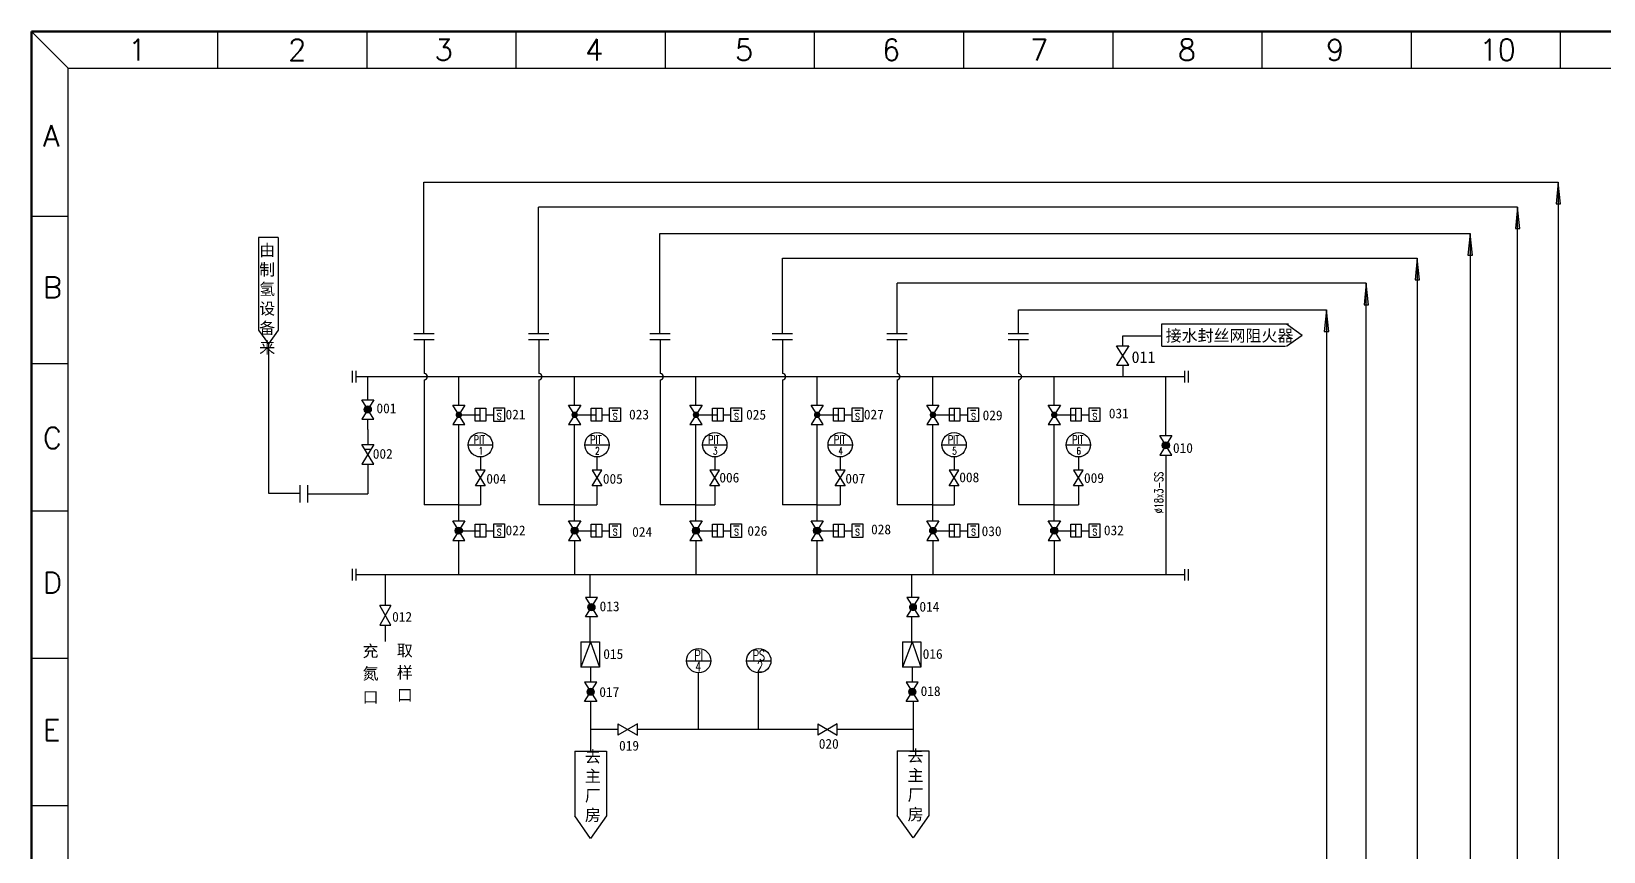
# Model space of a CAD drawing. Extents: x 3156 to 3577, y -1004 to -712.
# Drawn here: x 3155.9 to 3424.8, y -851.9 to -711.7 of the extents above; entities that cross this region are included whole.
import ezdxf
from ezdxf.enums import TextEntityAlignment as Align

# ---------------------------------------------------------------- set-up
doc = ezdxf.new("R2010")
doc.units = 0
doc.header["$LTSCALE"] = 10
doc.header["$MEASUREMENT"] = 0
doc.linetypes.add('ACAD_ISO12W100', pattern=[22, 12, -3, 0.5, -3, 0.5, -3])
doc.layers.get('0').update_dxf_attribs({"linetype": 'CONTINUOUS'})
for name, color, linetype in [('1', 7, 'CONTINUOUS'), ('OBJECT', 5, 'CONTINUOUS'), ('WORD', 5, 'CONTINUOUS')]:
    doc.layers.add(name, color=color, linetype=linetype)
doc.styles.get("Standard").update_dxf_attribs({"font": 'geditxt.shx', "width": 0.7, "bigfont": 'hztxt1.shx'})
doc.styles.add('样式 1', font='', dxfattribs={"height": 2})
doc.styles.get('样式 1').set_extended_font_data('FangSong_GB2312')

msp = doc.modelspace()

# ---------------------------------------------------------------- hatches: boundary and pattern name
at = {"layer": 'WORD'}
h = msp.add_hatch(color=1, dxfattribs=at)
h.paths.add_polyline_path([(3417.04, -737.44), (3416.68, -741.13), (3417.04, -741.13)])
h.paths.add_polyline_path([(3417.04, -737.44), (3417.04, -741.13), (3417.44, -741.13)])
h = msp.add_hatch(color=1, dxfattribs=at)
h.paths.add_polyline_path([(3410.1, -741.7), (3409.74, -745.39), (3410.1, -745.39)])
h.paths.add_polyline_path([(3410.1, -741.7), (3410.1, -745.39), (3410.5, -745.39)])
h = msp.add_hatch(color=1, dxfattribs=at)
h.paths.add_polyline_path([(3401.97, -746.25), (3401.61, -749.94), (3401.97, -749.94)])
h.paths.add_polyline_path([(3401.97, -746.25), (3401.97, -749.94), (3402.38, -749.94)])
h = msp.add_hatch(color=1, dxfattribs=at)
h.paths.add_polyline_path([(3392.94, -750.45), (3392.58, -754.15), (3392.94, -754.15)])
h.paths.add_polyline_path([(3392.94, -750.45), (3392.94, -754.15), (3393.34, -754.15)])
h = msp.add_hatch(color=1, dxfattribs=at)
h.paths.add_polyline_path([(3384.22, -754.71), (3383.86, -758.41), (3384.22, -758.41)])
h.paths.add_polyline_path([(3384.22, -754.71), (3384.22, -758.41), (3384.62, -758.41)])
h = msp.add_hatch(color=1, dxfattribs=at)
h.paths.add_polyline_path([(3377.4, -759.27), (3377.03, -762.96), (3377.4, -762.96)])
h.paths.add_polyline_path([(3377.4, -759.27), (3377.4, -762.96), (3377.8, -762.96)])
at = {"layer": 'WORD', "linetype": 'ACAD_ISO12W100'}
h = msp.add_hatch(color=7, dxfattribs=at)
h.paths.add_polyline_path([(3214.02, -776.31, 0.284079), (3213.71, -775.81), (3213.46, -776.31), (3213.71, -776.81, 0.284079)])
h.paths.add_polyline_path([(3213.46, -776.31), (3213.21, -775.81, 0.284079), (3212.9, -776.31, 0.284079), (3213.21, -776.81)])
h.paths.add_polyline_path([(3213.71, -775.81, 0.236068), (3213.21, -775.81), (3213.46, -776.31)])
h.paths.add_polyline_path([(3213.46, -776.31), (3213.21, -776.81, 0.236068), (3213.71, -776.81)])
h = msp.add_hatch(color=7, dxfattribs=at)
h.paths.add_polyline_path([(3229.59, -777.24, 0.284079), (3229.28, -776.74), (3229.03, -777.24), (3229.28, -777.74, 0.284079)])
h.paths.add_polyline_path([(3229.03, -777.24), (3228.78, -776.74, 0.284079), (3228.48, -777.24, 0.284079), (3228.78, -777.74)])
h.paths.add_polyline_path([(3229.28, -776.74, 0.236068), (3228.78, -776.74), (3229.03, -777.24)])
h.paths.add_polyline_path([(3229.03, -777.24), (3228.78, -777.74, 0.236068), (3229.28, -777.74)])
h = msp.add_hatch(color=7, dxfattribs=at)
h.paths.add_polyline_path([(3249.4, -777.24, 0.284079), (3249.09, -776.74), (3248.84, -777.24), (3249.09, -777.74, 0.284079)])
h.paths.add_polyline_path([(3248.84, -777.24), (3248.59, -776.74, 0.284079), (3248.29, -777.24, 0.284079), (3248.59, -777.74)])
h.paths.add_polyline_path([(3249.09, -776.74, 0.236068), (3248.59, -776.74), (3248.84, -777.24)])
h.paths.add_polyline_path([(3248.84, -777.24), (3248.59, -777.74, 0.236068), (3249.09, -777.74)])
h = msp.add_hatch(color=7, dxfattribs=at)
h.paths.add_polyline_path([(3270.15, -777.24, 0.284079), (3269.84, -776.74), (3269.59, -777.24), (3269.84, -777.74, 0.284079)])
h.paths.add_polyline_path([(3269.59, -777.24), (3269.34, -776.74, 0.284079), (3269.04, -777.24, 0.284079), (3269.34, -777.74)])
h.paths.add_polyline_path([(3269.84, -776.74, 0.236068), (3269.34, -776.74), (3269.59, -777.24)])
h.paths.add_polyline_path([(3269.59, -777.24), (3269.34, -777.74, 0.236068), (3269.84, -777.74)])
h = msp.add_hatch(color=7, dxfattribs=at)
h.paths.add_polyline_path([(3290.86, -777.24, 0.284079), (3290.55, -776.74), (3290.31, -777.24), (3290.55, -777.74, 0.284079)])
h.paths.add_polyline_path([(3290.31, -777.24), (3290.06, -776.74, 0.284079), (3289.75, -777.24, 0.284079), (3290.06, -777.74)])
h.paths.add_polyline_path([(3290.55, -776.74, 0.236068), (3290.06, -776.74), (3290.31, -777.24)])
h.paths.add_polyline_path([(3290.31, -777.24), (3290.06, -777.74, 0.236068), (3290.55, -777.74)])
h = msp.add_hatch(color=7, dxfattribs=at)
h.paths.add_polyline_path([(3310.67, -777.24, 0.284079), (3310.37, -776.74), (3310.12, -777.24), (3310.37, -777.74, 0.284079)])
h.paths.add_polyline_path([(3310.12, -777.24), (3309.87, -776.74, 0.284079), (3309.56, -777.24, 0.284079), (3309.87, -777.74)])
h.paths.add_polyline_path([(3310.37, -776.74, 0.236068), (3309.87, -776.74), (3310.12, -777.24)])
h.paths.add_polyline_path([(3310.12, -777.24), (3309.87, -777.74, 0.236068), (3310.37, -777.74)])
h = msp.add_hatch(color=7, dxfattribs=at)
h.paths.add_polyline_path([(3331.42, -777.24, 0.284079), (3331.11, -776.74), (3330.86, -777.24), (3331.11, -777.74, 0.284079)])
h.paths.add_polyline_path([(3330.86, -777.24), (3330.62, -776.74, 0.284079), (3330.31, -777.24, 0.284079), (3330.62, -777.74)])
h.paths.add_polyline_path([(3331.11, -776.74, 0.236068), (3330.62, -776.74), (3330.86, -777.24)])
h.paths.add_polyline_path([(3330.86, -777.24), (3330.62, -777.74, 0.236068), (3331.11, -777.74)])
h = msp.add_hatch(color=7, dxfattribs=at)
h.paths.add_polyline_path([(3350.5, -782.45, 0.284079), (3350.19, -781.95), (3349.94, -782.45), (3350.19, -782.94, 0.284079)])
h.paths.add_polyline_path([(3349.94, -782.45), (3349.69, -781.95, 0.284079), (3349.39, -782.45, 0.284079), (3349.69, -782.94)])
h.paths.add_polyline_path([(3350.19, -781.95, 0.236068), (3349.69, -781.95), (3349.94, -782.45)])
h.paths.add_polyline_path([(3349.94, -782.45), (3349.69, -782.94, 0.236068), (3350.19, -782.94)])
h = msp.add_hatch(color=7, dxfattribs=at)
h.paths.add_polyline_path([(3229.59, -797.05, 0.284079), (3229.28, -796.55), (3229.03, -797.05), (3229.28, -797.55, 0.284079)])
h.paths.add_polyline_path([(3229.03, -797.05), (3228.78, -796.55, 0.284079), (3228.48, -797.05, 0.284079), (3228.78, -797.55)])
h.paths.add_polyline_path([(3229.28, -796.55, 0.236068), (3228.78, -796.55), (3229.03, -797.05)])
h.paths.add_polyline_path([(3229.03, -797.05), (3228.78, -797.55, 0.236068), (3229.28, -797.55)])
h = msp.add_hatch(color=7, dxfattribs=at)
h.paths.add_polyline_path([(3249.4, -797.05, 0.284079), (3249.09, -796.55), (3248.84, -797.05), (3249.09, -797.55, 0.284079)])
h.paths.add_polyline_path([(3248.84, -797.05), (3248.59, -796.55, 0.284079), (3248.29, -797.05, 0.284079), (3248.59, -797.55)])
h.paths.add_polyline_path([(3249.09, -796.55, 0.236068), (3248.59, -796.55), (3248.84, -797.05)])
h.paths.add_polyline_path([(3248.84, -797.05), (3248.59, -797.55, 0.236068), (3249.09, -797.55)])
h = msp.add_hatch(color=7, dxfattribs=at)
h.paths.add_polyline_path([(3270.15, -797.05, 0.284079), (3269.84, -796.55), (3269.59, -797.05), (3269.84, -797.55, 0.284079)])
h.paths.add_polyline_path([(3269.59, -797.05), (3269.34, -796.55, 0.284079), (3269.04, -797.05, 0.284079), (3269.34, -797.55)])
h.paths.add_polyline_path([(3269.84, -796.55, 0.236068), (3269.34, -796.55), (3269.59, -797.05)])
h.paths.add_polyline_path([(3269.59, -797.05), (3269.34, -797.55, 0.236068), (3269.84, -797.55)])
h = msp.add_hatch(color=7, dxfattribs=at)
h.paths.add_polyline_path([(3290.86, -797.05, 0.284079), (3290.55, -796.55), (3290.31, -797.05), (3290.55, -797.55, 0.284079)])
h.paths.add_polyline_path([(3290.31, -797.05), (3290.06, -796.55, 0.284079), (3289.75, -797.05, 0.284079), (3290.06, -797.55)])
h.paths.add_polyline_path([(3290.55, -796.55, 0.236068), (3290.06, -796.55), (3290.31, -797.05)])
h.paths.add_polyline_path([(3290.31, -797.05), (3290.06, -797.55, 0.236068), (3290.55, -797.55)])
h = msp.add_hatch(color=7, dxfattribs=at)
h.paths.add_polyline_path([(3310.67, -797.05, 0.284079), (3310.37, -796.55), (3310.12, -797.05), (3310.37, -797.55, 0.284079)])
h.paths.add_polyline_path([(3310.12, -797.05), (3309.87, -796.55, 0.284079), (3309.56, -797.05, 0.284079), (3309.87, -797.55)])
h.paths.add_polyline_path([(3310.37, -796.55, 0.236068), (3309.87, -796.55), (3310.12, -797.05)])
h.paths.add_polyline_path([(3310.12, -797.05), (3309.87, -797.55, 0.236068), (3310.37, -797.55)])
h = msp.add_hatch(color=7, dxfattribs=at)
h.paths.add_polyline_path([(3331.42, -797.05, 0.284079), (3331.11, -796.55), (3330.86, -797.05), (3331.11, -797.55, 0.284079)])
h.paths.add_polyline_path([(3330.86, -797.05), (3330.62, -796.55, 0.284079), (3330.31, -797.05, 0.284079), (3330.62, -797.55)])
h.paths.add_polyline_path([(3331.11, -796.55, 0.236068), (3330.62, -796.55), (3330.86, -797.05)])
h.paths.add_polyline_path([(3330.86, -797.05), (3330.62, -797.55, 0.236068), (3331.11, -797.55)])
h = msp.add_hatch(color=7, dxfattribs=at)
h.paths.add_polyline_path([(3252.27, -810.13, 0.284079), (3251.96, -809.63), (3251.71, -810.13), (3251.96, -810.63, 0.284079)])
h.paths.add_polyline_path([(3251.71, -810.13), (3251.47, -809.63, 0.284079), (3251.16, -810.13, 0.284079), (3251.47, -810.63)])
h.paths.add_polyline_path([(3251.96, -809.63, 0.236068), (3251.47, -809.63), (3251.71, -810.13)])
h.paths.add_polyline_path([(3251.71, -810.13), (3251.47, -810.63, 0.236068), (3251.96, -810.63)])
h = msp.add_hatch(color=7, dxfattribs=at)
h.paths.add_polyline_path([(3307.26, -810.13, 0.284079), (3306.96, -809.63), (3306.71, -810.13), (3306.96, -810.63, 0.284079)])
h.paths.add_polyline_path([(3306.71, -810.13), (3306.46, -809.63, 0.284079), (3306.15, -810.13, 0.284079), (3306.46, -810.63)])
h.paths.add_polyline_path([(3306.96, -809.63, 0.236068), (3306.46, -809.63), (3306.71, -810.13)])
h.paths.add_polyline_path([(3306.71, -810.13), (3306.46, -810.63, 0.236068), (3306.96, -810.63)])
h = msp.add_hatch(color=7, dxfattribs=at)
h.paths.add_polyline_path([(3252.14, -824.59, 0.284079), (3251.83, -824.09), (3251.58, -824.59), (3251.83, -825.09, 0.284079)])
h.paths.add_polyline_path([(3251.58, -824.59), (3251.33, -824.09, 0.284079), (3251.03, -824.59, 0.284079), (3251.33, -825.09)])
h.paths.add_polyline_path([(3251.83, -824.09, 0.236068), (3251.33, -824.09), (3251.58, -824.59)])
h.paths.add_polyline_path([(3251.58, -824.59), (3251.33, -825.09, 0.236068), (3251.83, -825.09)])
h = msp.add_hatch(color=7, dxfattribs=at)
h.paths.add_polyline_path([(3307.13, -824.59, 0.284079), (3306.82, -824.09), (3306.58, -824.59), (3306.82, -825.09, 0.284079)])
h.paths.add_polyline_path([(3306.58, -824.59), (3306.33, -824.09, 0.284079), (3306.02, -824.59, 0.284079), (3306.33, -825.09)])
h.paths.add_polyline_path([(3306.82, -824.09, 0.236068), (3306.33, -824.09), (3306.58, -824.59)])
h.paths.add_polyline_path([(3306.58, -824.59), (3306.33, -825.09, 0.236068), (3306.82, -825.09)])

# ---------------------------------------------------------------- linework, layer by layer
at = {"color": 0, "lineweight": 50}
for p, q in [((3155.95, -1004), (3155.95, -711.68)), ((3155.95, -711.68), (3576.79, -711.68))]:
    msp.add_line(p, q, dxfattribs=at)
at = {"color": 0}
for p, q in [((3162.25, -717.98), (3155.95, -711.68)), ((3187.76, -711.68), (3187.76, -717.98)), ((3213.28, -711.68), (3213.28, -717.98)), ((3238.79, -711.68), (3238.79, -717.98)), ((3264.31, -711.68), (3264.31, -717.98)), ((3289.82, -711.68), (3289.82, -717.98)), ((3315.34, -711.68), (3315.34, -717.98)), ((3340.85, -711.68), (3340.85, -717.98)), ((3366.37, -711.68), (3366.37, -717.98)), ((3391.88, -711.68), (3391.88, -717.98)), ((3417.4, -711.68), (3417.4, -717.98)), ((3162.25, -743.32), (3155.95, -743.32)), ((3162.25, -768.52), (3155.95, -768.52)), ((3162.25, -793.72), (3155.95, -793.72)), ((3162.25, -818.92), (3155.95, -818.92)), ((3162.25, -844.12), (3155.95, -844.12))]:
    msp.add_line(p, q, dxfattribs=at)
at = {"color": 0, "lineweight": 30}
for p, q in [((3162.25, -717.98), (3570.49, -717.98)), ((3162.25, -997.7), (3162.25, -717.98))]:
    msp.add_line(p, q, dxfattribs=at)
for p, q in [((3198.15, -746.9), (3194.77, -746.9)), ((3194.77, -746.9), (3194.77, -762.77)), ((3198.15, -746.91), (3198.15, -762.77)), ((3194.77, -762.77), (3196.46, -765.07)), ((3198.15, -762.77), (3196.46, -765.07)), ((3349.27, -765.5), (3349.27, -761.68)), ((3349.27, -761.68), (3370.93, -761.68)), ((3370.57, -761.68), (3373.24, -763.59)), ((3349.27, -765.5), (3370.4, -765.5)), ((3370.57, -765.5), (3373.24, -763.59))]:
    msp.add_line(p, q)
at = {"color": 142}
msp.add_line((3216.46, -813.21), (3216.46, -815.98), dxfattribs=at)
at = {"color": 1}
for centre in [(3223.11, -770.7), (3242.71, -770.7), (3263.46, -770.7), (3284.38, -770.7), (3303.98, -770.7), (3324.73, -770.7)]:
    msp.add_arc(centre, 0.543, 270, 90, dxfattribs=at)
at = {"layer": '1'}
for p, q in [((3251.58, -849.68), (3248.87, -845.82)), ((3251.58, -849.68), (3248.87, -845.82)), ((3254.29, -845.82), (3251.58, -849.68)), ((3306.71, -849.59), (3304, -845.74)), ((3306.71, -849.59), (3304, -845.74)), ((3309.42, -845.74), (3306.71, -849.59))]:
    msp.add_line(p, q, dxfattribs=at)
at = {"layer": 'OBJECT', "color": 1}
for p, q in [((3223.07, -763.32), (3223.07, -737.44)), ((3223.07, -737.44), (3417.04, -737.44)), ((3417.04, -737.44), (3417.04, -915.07)), ((3242.68, -763.32), (3242.68, -741.7)), ((3410.1, -741.7), (3242.68, -741.7)), ((3410.1, -911.96), (3410.1, -741.7)), ((3263.42, -763.32), (3263.42, -746.25)), ((3263.42, -746.25), (3401.97, -746.25)), ((3401.97, -746.25), (3401.97, -908.22)), ((3284.39, -763.32), (3284.39, -750.45)), ((3284.39, -750.45), (3392.94, -750.45)), ((3392.94, -750.45), (3392.94, -864.71)), ((3384.22, -754.71), (3303.99, -754.71)), ((3303.99, -763.32), (3303.99, -754.71)), ((3384.22, -861.6), (3384.22, -754.71)), ((3324.74, -759.27), (3377.4, -759.27)), ((3324.74, -763.32), (3324.74, -759.27)), ((3377.4, -759.27), (3377.4, -857.86)), ((3196.46, -765.07), (3196.46, -790.61)), ((3196.46, -765.07), (3196.46, -790.61)), ((3223.11, -764.35), (3223.11, -770.16)), ((3242.71, -764.35), (3242.71, -770.16)), ((3263.46, -764.35), (3263.46, -770.16)), ((3284.38, -764.35), (3284.38, -770.16)), ((3303.98, -764.35), (3303.98, -770.16)), ((3324.73, -764.35), (3324.73, -770.16)), ((3342.56, -765.44), (3342.56, -763.72)), ((3211.44, -770.7), (3238.13, -770.7)), ((3213.46, -774.65), (3213.46, -770.7)), ((3223.11, -771.24), (3223.11, -792.6)), ((3229.03, -775.58), (3229.03, -770.68)), ((3238.13, -770.7), (3328.33, -770.7)), ((3242.71, -771.24), (3242.71, -792.6)), ((3248.84, -775.58), (3248.84, -770.7)), ((3263.46, -771.24), (3263.46, -792.6)), ((3269.59, -775.58), (3269.59, -770.7)), ((3284.38, -771.24), (3284.38, -792.6)), ((3290.31, -775.58), (3290.31, -770.68)), ((3303.98, -771.24), (3303.98, -792.6)), ((3310.12, -775.58), (3310.12, -770.7)), ((3324.73, -771.24), (3324.73, -792.6)), ((3328.33, -770.7), (3353.12, -770.7)), ((3330.86, -775.58), (3330.86, -770.7)), ((3349.94, -780.79), (3349.94, -770.7)), ((3213.46, -779.73), (3213.46, -777.97)), ((3229.03, -785.74), (3229.03, -778.9)), ((3248.84, -785.67), (3248.84, -778.9)), ((3269.59, -785.75), (3269.59, -778.9)), ((3290.31, -785.67), (3290.31, -778.9)), ((3310.12, -785.8), (3310.12, -778.9)), ((3330.86, -785.85), (3330.86, -778.9)), ((3213.46, -779.73), (3213.46, -782.33)), ((3349.94, -784.11), (3349.94, -804.58)), ((3213.46, -785.66), (3213.46, -790.75)), ((3229.03, -795.39), (3229.03, -785.74)), ((3248.84, -795.39), (3248.84, -785.67)), ((3269.59, -795.39), (3269.59, -785.75)), ((3290.31, -795.39), (3290.31, -785.67)), ((3310.12, -795.39), (3310.12, -785.8)), ((3330.86, -795.39), (3330.86, -785.85)), ((3196.46, -790.61), (3201.86, -790.61)), ((3203.14, -790.75), (3213.46, -790.75)), ((3229.03, -792.6), (3223.11, -792.6)), ((3248.84, -792.6), (3242.71, -792.6)), ((3269.59, -792.6), (3263.46, -792.6)), ((3290.31, -792.6), (3284.38, -792.6)), ((3310.12, -792.6), (3303.98, -792.6)), ((3330.86, -792.6), (3324.73, -792.6)), ((3228.99, -798.71), (3228.99, -804.58)), ((3248.84, -798.71), (3248.84, -804.58)), ((3269.59, -798.71), (3269.59, -804.58)), ((3290.26, -798.71), (3290.26, -804.58)), ((3310.12, -798.71), (3310.12, -804.58)), ((3330.86, -798.71), (3330.86, -804.58)), ((3328.68, -804.58), (3211.44, -804.58)), ((3251.49, -808.47), (3251.49, -804.58)), ((3306.48, -808.47), (3306.48, -804.58)), ((3353.12, -804.58), (3328.68, -804.58)), ((3251.49, -816.07), (3251.49, -811.79)), ((3306.48, -816.07), (3306.48, -811.79)), ((3251.58, -820.38), (3251.58, -822.93)), ((3306.58, -820.38), (3306.58, -822.93)), ((3251.58, -826.25), (3251.58, -834.76)), ((3306.71, -826.25), (3306.71, -834.67)), ((3256.23, -831.04), (3251.58, -831.04)), ((3280.21, -831.06), (3259.57, -831.04)), ((3290.43, -831.04), (3280.23, -831.04)), ((3306.71, -831.04), (3293.76, -831.04))]:
    msp.add_line(p, q, dxfattribs=at)
at = {"layer": 'OBJECT', "color": 7}
for p, q in [((3221.34, -763.32), (3224.81, -763.32)), ((3240.94, -763.32), (3244.41, -763.32)), ((3261.72, -763.32), (3265.19, -763.32)), ((3282.61, -763.32), (3286.08, -763.32)), ((3302.21, -763.32), (3305.68, -763.32)), ((3322.99, -763.32), (3326.46, -763.32)), ((3221.34, -764.35), (3224.81, -764.35)), ((3240.94, -764.35), (3244.41, -764.35)), ((3261.72, -764.35), (3265.19, -764.35)), ((3282.61, -764.35), (3286.08, -764.35)), ((3302.21, -764.35), (3305.68, -764.35)), ((3322.99, -764.35), (3326.46, -764.35)), ((3343.6, -765.44), (3341.52, -768.76)), ((3343.6, -768.76), (3341.52, -765.44)), ((3341.52, -765.44), (3343.6, -765.44)), ((3341.52, -768.76), (3343.6, -768.76)), ((3214.5, -774.65), (3212.42, -777.97)), ((3214.5, -777.97), (3212.42, -774.65)), ((3212.42, -774.65), (3214.5, -774.65)), ((3228, -775.58), (3230.07, -775.58)), ((3230.07, -775.58), (3228, -778.9)), ((3230.07, -778.9), (3228, -775.58)), ((3232.65, -776.11), (3232.65, -778.32)), ((3247.81, -775.58), (3249.88, -775.58)), ((3249.88, -775.58), (3247.81, -778.9)), ((3249.88, -778.9), (3247.81, -775.58)), ((3252.46, -776.11), (3252.46, -778.32)), ((3268.55, -775.58), (3270.63, -775.58)), ((3270.63, -775.58), (3268.55, -778.9)), ((3270.63, -778.9), (3268.55, -775.58)), ((3273.21, -776.11), (3273.21, -778.32)), ((3289.27, -775.58), (3291.34, -775.58)), ((3291.34, -778.9), (3289.27, -775.58)), ((3291.34, -775.58), (3289.27, -778.9)), ((3293.92, -776.11), (3293.92, -778.32)), ((3309.08, -775.58), (3311.15, -775.58)), ((3311.15, -778.9), (3309.08, -775.58)), ((3311.15, -775.58), (3309.08, -778.9)), ((3313.73, -776.11), (3313.73, -778.32)), ((3329.83, -775.58), (3331.9, -775.58)), ((3331.9, -778.9), (3329.83, -775.58)), ((3331.9, -775.58), (3329.83, -778.9)), ((3334.48, -776.11), (3334.48, -778.32)), ((3212.42, -777.97), (3214.5, -777.97)), ((3228, -778.9), (3230.07, -778.9)), ((3229.03, -777.24), (3232.65, -777.24)), ((3233.66, -777.24), (3235.01, -777.24)), ((3247.81, -778.9), (3249.88, -778.9)), ((3248.84, -777.24), (3252.46, -777.24)), ((3253.47, -777.24), (3254.82, -777.24)), ((3268.55, -778.9), (3270.63, -778.9)), ((3269.59, -777.24), (3273.21, -777.24)), ((3274.22, -777.24), (3275.57, -777.24)), ((3289.27, -778.9), (3291.34, -778.9)), ((3290.31, -777.24), (3293.92, -777.24)), ((3294.93, -777.24), (3296.28, -777.24)), ((3309.08, -778.9), (3311.15, -778.9)), ((3310.12, -777.24), (3313.73, -777.24)), ((3314.74, -777.24), (3316.09, -777.24)), ((3329.83, -778.9), (3331.9, -778.9)), ((3330.86, -777.24), (3334.48, -777.24)), ((3335.49, -777.24), (3336.84, -777.24)), ((3214.5, -785.66), (3212.42, -782.33)), ((3214.5, -782.33), (3212.42, -785.66)), ((3212.42, -782.33), (3214.5, -782.33)), ((3350.98, -784.11), (3348.91, -780.79)), ((3350.98, -780.79), (3348.91, -784.11)), ((3348.91, -780.79), (3350.98, -780.79)), ((3212.9, -783.09), (3214.03, -783.09)), ((3232.73, -784.43), (3232.73, -786.72)), ((3252.66, -784.43), (3252.66, -786.72)), ((3272.81, -784.43), (3272.81, -786.72)), ((3294.25, -784.43), (3294.25, -786.72)), ((3313.73, -784.43), (3313.73, -786.72)), ((3334.98, -784.43), (3334.98, -786.72)), ((3348.91, -784.11), (3350.98, -784.11)), ((3212.42, -785.66), (3214.5, -785.66)), ((3231.9, -786.72), (3233.56, -789.38)), ((3231.9, -789.38), (3233.56, -786.72)), ((3233.56, -786.72), (3231.9, -786.72)), ((3253.49, -786.72), (3251.83, -786.72)), ((3251.83, -789.38), (3253.49, -786.72)), ((3251.83, -786.72), (3253.49, -789.38)), ((3271.98, -786.72), (3273.64, -789.38)), ((3271.98, -789.38), (3273.64, -786.72)), ((3273.64, -786.72), (3271.98, -786.72)), ((3295.08, -786.72), (3293.42, -786.72)), ((3293.42, -789.38), (3295.08, -786.72)), ((3293.42, -786.72), (3295.08, -789.38)), ((3312.9, -786.72), (3314.56, -789.38)), ((3312.9, -789.38), (3314.56, -786.72)), ((3314.56, -786.72), (3312.9, -786.72)), ((3335.81, -786.72), (3334.15, -786.72)), ((3334.15, -789.38), (3335.81, -786.72)), ((3334.15, -786.72), (3335.81, -789.38)), ((3201.86, -789.25), (3201.86, -792.24)), ((3203.14, -789.25), (3203.14, -792.24)), ((3233.56, -789.38), (3231.9, -789.38)), ((3232.73, -789.38), (3232.73, -792.6)), ((3253.49, -789.38), (3251.83, -789.38)), ((3252.66, -789.38), (3252.66, -792.6)), ((3273.64, -789.38), (3271.98, -789.38)), ((3272.81, -789.38), (3272.81, -792.6)), ((3295.08, -789.38), (3293.42, -789.38)), ((3294.25, -789.38), (3294.25, -792.6)), ((3314.56, -789.38), (3312.9, -789.38)), ((3313.73, -789.38), (3313.73, -792.6)), ((3335.81, -789.38), (3334.15, -789.38)), ((3229.03, -792.6), (3232.73, -792.6)), ((3248.84, -792.6), (3252.66, -792.6)), ((3290.31, -792.6), (3294.25, -792.6)), ((3310.12, -792.6), (3313.73, -792.6)), ((3228, -795.39), (3230.07, -795.39)), ((3230.07, -798.71), (3228, -795.39)), ((3230.07, -795.39), (3228, -798.71)), ((3247.81, -795.39), (3249.88, -795.39)), ((3249.88, -795.39), (3247.81, -798.71)), ((3249.88, -798.71), (3247.81, -795.39)), ((3268.55, -795.39), (3270.63, -795.39)), ((3270.63, -798.71), (3268.55, -795.39)), ((3270.63, -795.39), (3268.55, -798.71)), ((3289.27, -795.39), (3291.34, -795.39)), ((3291.34, -795.39), (3289.27, -798.71)), ((3291.34, -798.71), (3289.27, -795.39)), ((3309.08, -795.39), (3311.15, -795.39)), ((3311.15, -798.71), (3309.08, -795.39)), ((3311.15, -795.39), (3309.08, -798.71)), ((3329.83, -795.39), (3331.9, -795.39)), ((3331.9, -795.39), (3329.83, -798.71)), ((3331.9, -798.71), (3329.83, -795.39)), ((3229.03, -797.05), (3232.65, -797.05)), ((3232.65, -795.92), (3232.65, -798.13)), ((3233.66, -797.05), (3235.01, -797.05)), ((3248.84, -797.05), (3252.46, -797.05)), ((3252.46, -795.92), (3252.46, -798.13)), ((3253.47, -797.05), (3254.82, -797.05)), ((3269.59, -797.05), (3273.21, -797.05)), ((3273.21, -795.92), (3273.21, -798.13)), ((3274.22, -797.05), (3275.57, -797.05)), ((3290.31, -797.05), (3293.92, -797.05)), ((3293.92, -795.92), (3293.92, -798.13)), ((3294.93, -797.05), (3296.28, -797.05)), ((3310.12, -797.05), (3313.73, -797.05)), ((3313.73, -795.92), (3313.73, -798.13)), ((3314.74, -797.05), (3316.09, -797.05)), ((3330.86, -797.05), (3334.48, -797.05)), ((3334.48, -795.92), (3334.48, -798.13)), ((3335.49, -797.05), (3336.84, -797.05)), ((3228, -798.71), (3230.07, -798.71)), ((3247.81, -798.71), (3249.88, -798.71)), ((3268.55, -798.71), (3270.63, -798.71)), ((3289.27, -798.71), (3291.34, -798.71)), ((3309.08, -798.71), (3311.15, -798.71)), ((3329.83, -798.71), (3331.9, -798.71)), ((3252.75, -808.47), (3250.68, -808.47)), ((3250.68, -811.79), (3252.75, -808.47)), ((3250.68, -808.47), (3252.75, -811.79)), ((3307.75, -808.47), (3305.67, -808.47)), ((3305.67, -808.47), (3307.75, -811.79)), ((3305.67, -811.79), (3307.75, -808.47)), ((3217.42, -809.87), (3215.5, -809.87)), ((3217.42, -809.87), (3215.5, -813.21)), ((3217.42, -813.21), (3215.5, -809.87)), ((3252.75, -811.79), (3250.68, -811.79)), ((3307.75, -811.79), (3305.67, -811.79)), ((3215.5, -813.21), (3217.42, -813.21)), ((3249.89, -816.07), (3253.08, -816.07)), ((3251.55, -816.07), (3249.89, -820.38)), ((3249.89, -816.07), (3249.89, -820.38)), ((3251.55, -816.07), (3253.08, -820.38)), ((3253.08, -816.07), (3253.08, -820.38)), ((3306.55, -816.07), (3304.89, -820.38)), ((3304.89, -816.07), (3304.89, -820.38)), ((3304.89, -816.07), (3308.07, -816.07)), ((3306.55, -816.07), (3308.07, -820.38)), ((3308.07, -816.07), (3308.07, -820.38)), ((3253.08, -820.38), (3249.89, -820.38)), ((3269.94, -821.35), (3269.94, -831.04)), ((3280.23, -821.35), (3280.23, -831.04)), ((3308.07, -820.38), (3304.89, -820.38)), ((3252.62, -822.93), (3250.54, -822.93)), ((3250.54, -822.93), (3252.62, -826.25)), ((3250.54, -826.25), (3252.62, -822.93)), ((3307.61, -822.93), (3305.54, -822.93)), ((3305.54, -826.25), (3307.61, -822.93)), ((3305.54, -822.93), (3307.61, -826.25)), ((3252.62, -826.25), (3250.54, -826.25)), ((3307.61, -826.25), (3305.54, -826.25)), ((3256.23, -830.08), (3256.23, -832)), ((3256.23, -830.08), (3259.57, -832)), ((3259.57, -830.08), (3256.23, -832)), ((3259.57, -832), (3259.57, -830.08)), ((3290.43, -830.08), (3290.43, -832)), ((3293.76, -830.08), (3290.43, -832)), ((3290.43, -830.08), (3293.76, -832)), ((3293.76, -832), (3293.76, -830.08)), ((3248.87, -834.76), (3254.29, -834.76)), ((3248.87, -834.76), (3248.87, -845.82)), ((3254.29, -834.76), (3254.29, -845.82)), ((3304, -834.67), (3309.42, -834.67)), ((3304, -834.67), (3304, -845.74)), ((3309.42, -834.67), (3309.42, -845.74))]:
    msp.add_line(p, q, dxfattribs=at)
at = {"layer": 'OBJECT', "color": 0}
for p, q in [((3334.98, -789.38), (3334.98, -792.6)), ((3269.59, -792.6), (3272.81, -792.6)), ((3330.86, -792.6), (3334.98, -792.6))]:
    msp.add_line(p, q, dxfattribs=at)
at = {"layer": 'OBJECT', "color": 142}
msp.add_line((3216.46, -804.58), (3216.46, -809.87), dxfattribs=at)
at = {"layer": 'OBJECT', "color": 7}
for points in [[(3231.85, -776.11), (3233.66, -776.11), (3233.66, -778.32), (3231.85, -778.32)], [(3235.01, -776.06), (3236.85, -776.06), (3236.85, -778.39), (3235.01, -778.39)], [(3251.66, -776.11), (3253.47, -776.11), (3253.47, -778.32), (3251.66, -778.32)], [(3254.82, -776.06), (3256.66, -776.06), (3256.66, -778.39), (3254.82, -778.39)], [(3272.41, -776.11), (3274.22, -776.11), (3274.22, -778.32), (3272.41, -778.32)], [(3275.57, -776.06), (3277.4, -776.06), (3277.4, -778.39), (3275.57, -778.39)], [(3293.12, -776.11), (3294.93, -776.11), (3294.93, -778.32), (3293.12, -778.32)], [(3296.28, -776.06), (3298.12, -776.06), (3298.12, -778.39), (3296.28, -778.39)], [(3312.93, -776.11), (3314.74, -776.11), (3314.74, -778.32), (3312.93, -778.32)], [(3316.09, -776.06), (3317.93, -776.06), (3317.93, -778.39), (3316.09, -778.39)], [(3333.68, -776.11), (3335.49, -776.11), (3335.49, -778.32), (3333.68, -778.32)], [(3336.84, -776.06), (3338.68, -776.06), (3338.68, -778.39), (3336.84, -778.39)], [(3231.85, -795.92), (3233.66, -795.92), (3233.66, -798.13), (3231.85, -798.13)], [(3235.01, -795.86), (3236.85, -795.86), (3236.85, -798.2), (3235.01, -798.2)], [(3251.66, -795.92), (3253.47, -795.92), (3253.47, -798.13), (3251.66, -798.13)], [(3254.82, -795.86), (3256.66, -795.86), (3256.66, -798.2), (3254.82, -798.2)], [(3272.41, -795.92), (3274.22, -795.92), (3274.22, -798.13), (3272.41, -798.13)], [(3275.57, -795.86), (3277.4, -795.86), (3277.4, -798.2), (3275.57, -798.2)], [(3293.12, -795.92), (3294.93, -795.92), (3294.93, -798.13), (3293.12, -798.13)], [(3296.28, -795.86), (3298.12, -795.86), (3298.12, -798.2), (3296.28, -798.2)], [(3312.93, -795.92), (3314.74, -795.92), (3314.74, -798.13), (3312.93, -798.13)], [(3316.09, -795.86), (3317.93, -795.86), (3317.93, -798.2), (3316.09, -798.2)], [(3333.68, -795.92), (3335.49, -795.92), (3335.49, -798.13), (3333.68, -798.13)], [(3336.84, -795.86), (3338.68, -795.86), (3338.68, -798.2), (3336.84, -798.2)]]:
    msp.add_lwpolyline(points, close=True, dxfattribs=at)
for centre, radius in [((3213.46, -776.31), 0.607), ((3213.46, -776.31), 0.557), ((3232.73, -782.36), 2.08), ((3252.66, -782.36), 2.08), ((3272.81, -782.36), 2.08), ((3294.25, -782.36), 2.08), ((3313.73, -782.36), 2.08), ((3334.98, -782.36), 2.08), ((3349.94, -782.45), 0.607), ((3349.94, -782.45), 0.557), ((3229.03, -797.05), 0.607), ((3229.03, -797.05), 0.557), ((3248.84, -797.05), 0.607), ((3248.84, -797.05), 0.557), ((3269.59, -797.05), 0.607), ((3269.59, -797.05), 0.557), ((3290.31, -797.05), 0.607), ((3290.31, -797.05), 0.557), ((3330.86, -797.05), 0.607), ((3330.86, -797.05), 0.557), ((3251.71, -810.13), 0.607), ((3251.71, -810.13), 0.557), ((3306.71, -810.13), 0.557), ((3270.04, -819.28), 2.08), ((3280.33, -819.28), 2.08), ((3251.58, -824.59), 0.607), ((3251.58, -824.59), 0.557), ((3306.58, -824.59), 0.607), ((3306.58, -824.59), 0.557)]:
    msp.add_circle(centre, radius, dxfattribs=at)
at = {"layer": 'WORD', "color": 1}
for p, q in [((3417.04, -737.44), (3416.68, -741.13)), ((3417.44, -741.13), (3417.04, -737.44)), ((3410.1, -741.7), (3409.74, -745.39)), ((3410.5, -745.39), (3410.1, -741.7)), ((3416.68, -741.13), (3417.44, -741.13)), ((3401.97, -746.25), (3401.61, -749.94)), ((3402.38, -749.94), (3401.97, -746.25)), ((3409.74, -745.39), (3410.5, -745.39)), ((3401.61, -749.94), (3402.38, -749.94)), ((3392.94, -750.45), (3392.58, -754.15)), ((3393.34, -754.15), (3392.94, -750.45)), ((3384.22, -754.71), (3383.86, -758.41)), ((3384.62, -758.41), (3384.22, -754.71)), ((3392.58, -754.15), (3393.34, -754.15)), ((3377.4, -759.27), (3377.03, -762.96)), ((3377.8, -762.96), (3377.4, -759.27)), ((3383.86, -758.41), (3384.62, -758.41)), ((3377.03, -762.96), (3377.8, -762.96))]:
    msp.add_line(p, q, dxfattribs=at)
at = {"layer": 'WORD', "color": 1, "linetype": 'ACAD_ISO12W100'}
for p, q in [((3342.56, -763.72), (3349.27, -763.72)), ((3342.56, -768.76), (3342.56, -770.7))]:
    msp.add_line(p, q, dxfattribs=at)
at = {"layer": 'WORD', "color": 7, "linetype": 'ACAD_ISO12W100'}
for p, q in [((3210.8, -769.71), (3210.8, -771.69)), ((3211.44, -769.71), (3211.44, -771.69)), ((3353.12, -769.74), (3353.12, -771.72)), ((3353.75, -769.74), (3353.75, -771.72)), ((3210.8, -803.59), (3210.8, -805.57)), ((3211.44, -803.59), (3211.44, -805.57)), ((3353.12, -803.62), (3353.12, -805.59)), ((3353.75, -803.62), (3353.75, -805.59))]:
    msp.add_line(p, q, dxfattribs=at)
at = {"layer": 'WORD', "color": 7}
for p, q in [((3235.47, -776.42), (3236.39, -776.42)), ((3255.28, -776.42), (3256.2, -776.42)), ((3276.03, -776.42), (3276.95, -776.42)), ((3296.74, -776.42), (3297.66, -776.42)), ((3316.55, -776.42), (3317.47, -776.42)), ((3337.3, -776.42), (3338.22, -776.42)), ((3230.65, -782.36), (3234.81, -782.36)), ((3250.58, -782.36), (3254.74, -782.36)), ((3270.74, -782.36), (3274.89, -782.36)), ((3292.18, -782.36), (3296.33, -782.36)), ((3311.66, -782.36), (3315.81, -782.36)), ((3332.9, -782.36), (3337.06, -782.36)), ((3235.47, -796.23), (3236.39, -796.23)), ((3255.28, -796.23), (3256.2, -796.23)), ((3276.03, -796.23), (3276.95, -796.23)), ((3296.74, -796.23), (3297.66, -796.23)), ((3316.55, -796.23), (3317.47, -796.23)), ((3337.3, -796.23), (3338.22, -796.23)), ((3267.96, -819.28), (3272.11, -819.28)), ((3278.26, -819.28), (3282.41, -819.28))]:
    msp.add_line(p, q, dxfattribs=at)
at = {"layer": 'WORD', "color": 7, "linetype": 'ACAD_ISO12W100'}
for centre in [(3213.46, -776.31), (3349.94, -782.45), (3229.03, -797.05), (3248.84, -797.05), (3269.59, -797.05), (3290.31, -797.05), (3310.12, -797.05), (3330.86, -797.05), (3251.71, -810.13), (3306.71, -810.13), (3251.58, -824.59), (3306.58, -824.59)]:
    msp.add_circle(centre, 0.558, dxfattribs=at)

# ---------------------------------------------------------------- texts
at = {"color": 0}
for s, height, p in [('1', 3.62, (3172.5, -716.63)), ('2', 3.62, (3199.84, -716.63)), ('3', 3.62, (3224.89, -716.63)), ('4', 3.62, (3250.63, -716.63)), ('5', 3.62, (3276.27, -716.63)), ('6', 3.62, (3301.41, -716.63)), ('7', 3.62, (3326.75, -716.63)), ('8', 3.62, (3352, -716.63)), ('9', 3.62, (3377.34, -716.63)), ('10', 3.616, (3403.58, -716.63)), ('A', 3.62, (3157.91, -731.33)), ('B', 3.62, (3157.91, -757.23)), ('C', 3.62, (3157.91, -783.01)), ('D', 3.62, (3157.91, -807.74)), ('E', 3.62, (3157.91, -832.94))]:
    msp.add_text(s, height=height, dxfattribs=at).set_placement(p)
at = {"style": '样式 1'}
msp.add_text('接水封丝网阻火器', height=2, dxfattribs=at).set_placement((3349.92, -764.69))
at = {"char_height": 2, "style": '样式 1'}
for s, width, gutter_width, insert, attachment_point in [('\\P{\\fSimSun|b0|i0|c134|p2;由\\P制\\P氢\\P设\\P备\\P来}', 3.9266, 20, (3196.26, -744.73), 2), ('去\\P主\\P厂\\P房', 5.4153, 15, (3250.59, -834.68), 1), ('去\\P主\\P厂\\P房', 5.4153, 15, (3305.78, -834.56), 1)]:
    msp.add_mtext_dynamic_manual_height_columns(s, width=width, gutter_width=gutter_width, heights=[0], dxfattribs=dict(at, insert=insert, attachment_point=attachment_point))
at = {"width": 9.0894, "attachment_point": 1, "style": '样式 1'}
for s, insert, char_height in [('011', (3344.08, -766.37), 2), ('001', (3214.95, -775.29), 1.672), ('021', (3237.03, -776.35), 1.672), ('023', (3258.15, -776.35), 1.672), ('025', (3278.17, -776.37), 1.672), ('027', (3298.3, -776.35), 1.672), ('029', (3318.61, -776.48), 1.672), ('031', (3340.19, -776.16), 1.672), ('010', (3351.16, -782.07), 1.672), ('002', (3214.32, -783.07), 1.672), ('004', (3233.74, -787.34), 1.672), ('005', (3253.67, -787.34), 1.672), ('006', (3273.59, -787.13), 1.672), ('007', (3295.14, -787.3), 1.672), ('008', (3314.62, -787.09), 1.672), ('009', (3335.95, -787.2), 1.672), ('022', (3237.03, -796.16), 1.672), ('024', (3258.68, -796.42), 1.672), ('026', (3278.38, -796.25), 1.672), ('028', (3299.54, -795.99), 1.672), ('030', (3318.44, -796.3), 1.672), ('032', (3339.35, -796.15), 1.672), ('013', (3253.11, -809.15), 1.672), ('014', (3307.8, -809.21), 1.672), ('012', (3217.63, -810.94), 1.672), ('015', (3253.74, -817.3), 1.672), ('016', (3308.36, -817.29), 1.672), ('017', (3253.06, -823.8), 1.672), ('018', (3308.01, -823.65), 1.672), ('019', (3256.44, -832.98), 1.672), ('020', (3290.59, -832.66), 1.672)]:
    msp.add_mtext(s, dxfattribs=dict(at, insert=insert, char_height=char_height))
at = {"layer": 'WORD', "color": 7, "width": 0.7}
for s, height, p in [('s', 1.74, (3235.5, -778.1)), ('s', 1.74, (3255.31, -778.1)), ('s', 1.74, (3276.06, -778.1)), ('s', 1.74, (3296.78, -778.1)), ('s', 1.74, (3316.59, -778.1)), ('s', 1.74, (3337.34, -778.1)), ('PIT', 1.453, (3231.57, -782.22)), ('PIT', 1.453, (3251.5, -782.22)), ('PIT', 1.453, (3271.65, -782.22)), ('PIT', 1.453, (3293.19, -782.22)), ('PIT', 1.453, (3312.67, -782.22)), ('PIT', 1.453, (3333.91, -782.22)), ('1', 1.25, (3232.42, -784.03)), ('2', 1.25, (3252.35, -784.03)), ('3', 1.25, (3272.51, -784.03)), ('4', 1.25, (3293.95, -784.03)), ('5', 1.25, (3313.43, -784.03)), ('6', 1.25, (3334.67, -784.03)), ('s', 1.74, (3235.5, -797.9)), ('s', 1.74, (3255.31, -797.9)), ('s', 1.74, (3276.06, -797.9)), ('s', 1.74, (3296.78, -797.9)), ('s', 1.74, (3316.59, -797.9)), ('s', 1.74, (3337.34, -797.9)), ('4', 1.74, (3269.45, -821.14)), ('2', 1.74, (3280.03, -821.16))]:
    msp.add_text(s, height=height, dxfattribs=at).set_placement(p)
msp.add_text('%%C18x3-SS', height=1.451, rotation=90, dxfattribs=at).set_placement((3349.46, -794.07))
at = {"layer": 'WORD', "color": 7, "style": '样式 1'}
for s, p in [('充', (3212.57, -818.63)), ('取', (3218.43, -818.51)), ('氮', (3212.57, -822.48)), ('样', (3218.43, -822.3)), ('口', (3212.57, -826.5)), ('口', (3218.43, -826.15))]:
    msp.add_text(s, height=2, dxfattribs=at).set_placement(p)
at = {"layer": 'WORD', "color": 7, "width": 0.7}
for s, p in [('PI', (3270.04, -819.24)), ('PS', (3280.34, -819.24))]:
    msp.add_text(s, height=1.742, dxfattribs=at).set_placement(p, align=Align.CENTER)

doc.saveas('drawing.dxf')
